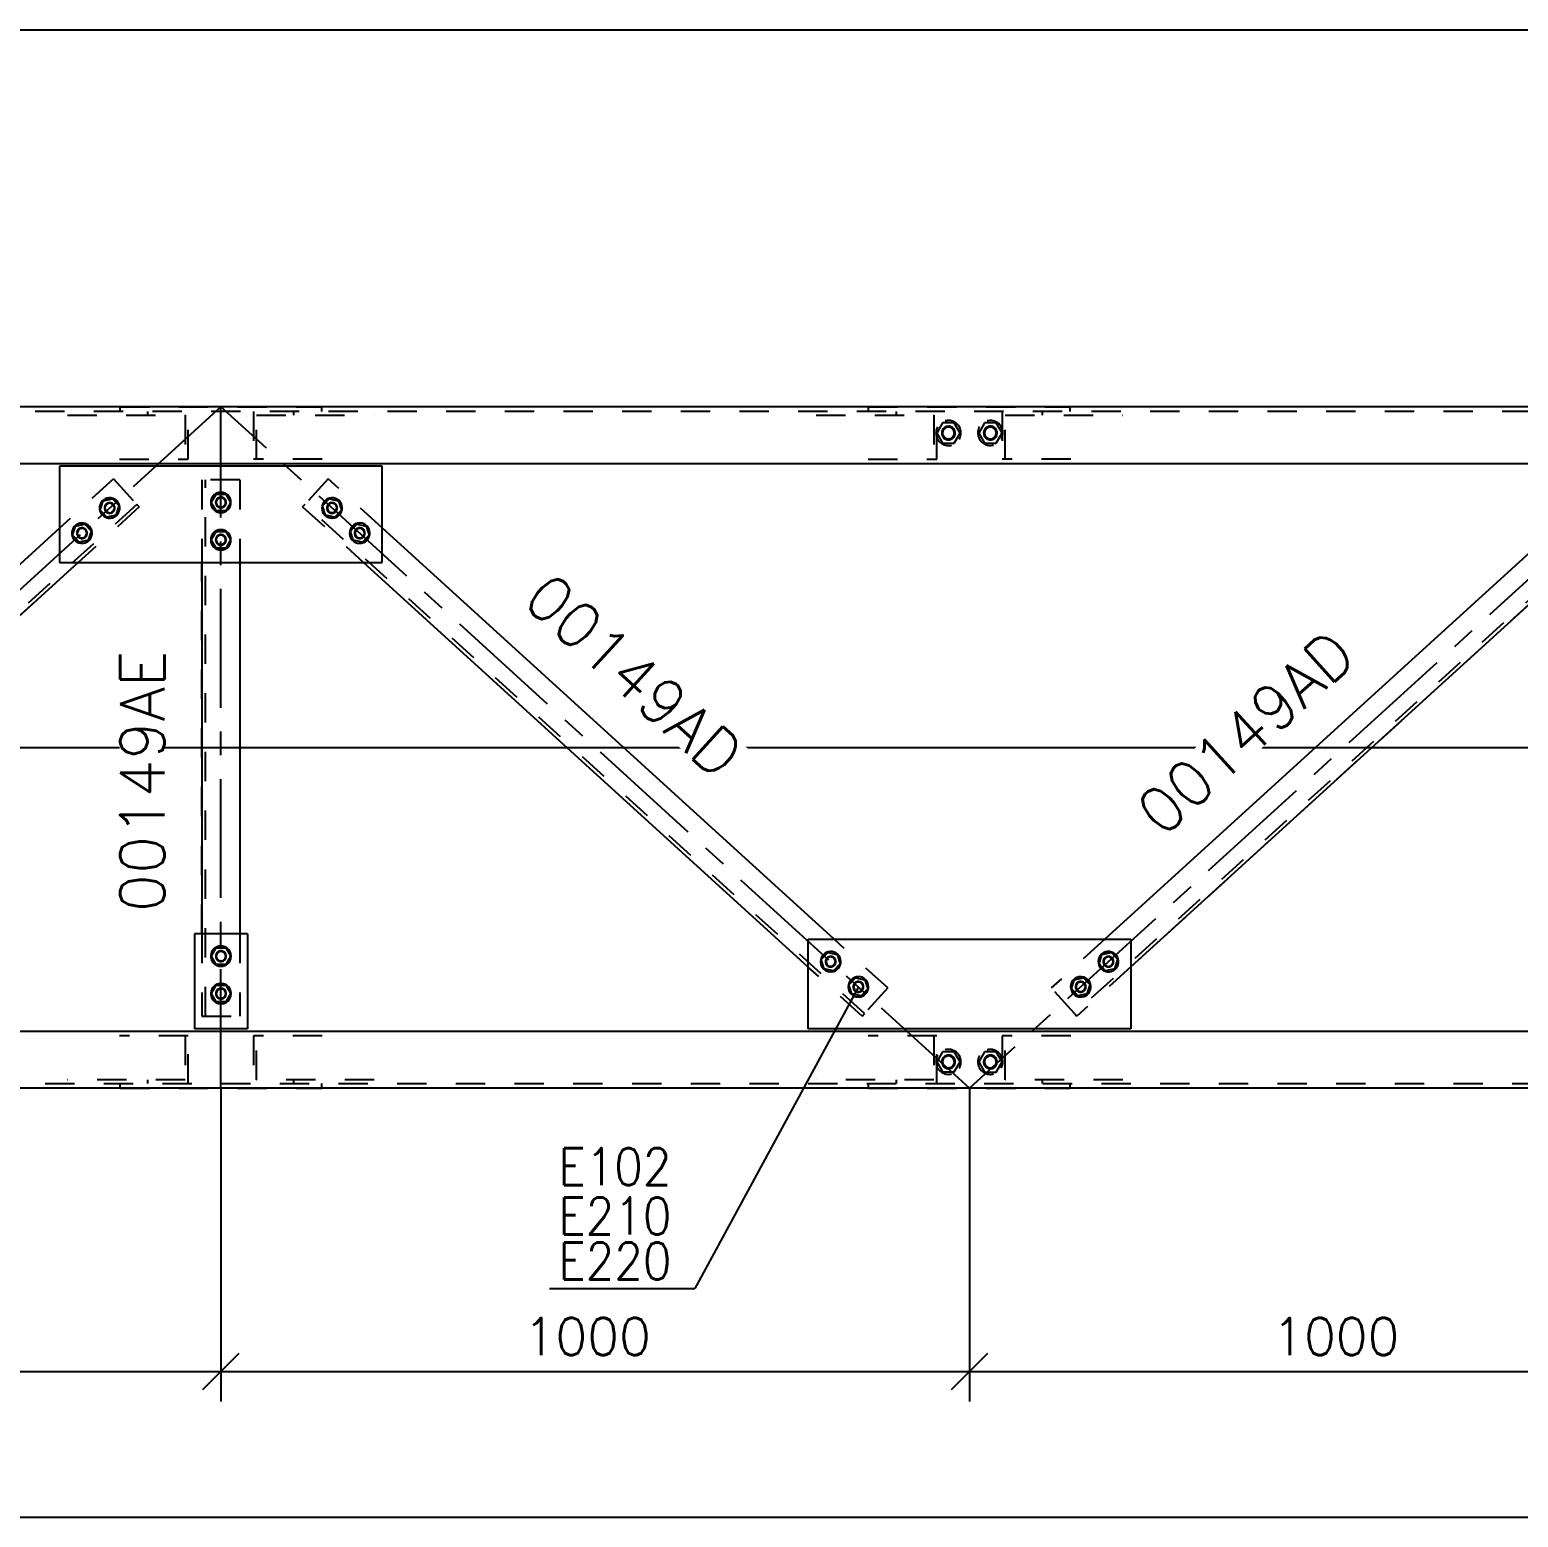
# Model space of a CAD drawing. Header units: millimetres. Extents: x 505 to 1346, y 20403 to 20997.
# Drawn here: x 728.6 to 828.1, y 20532.2 to 20631.6 of the extents above; entities that cross this region are included whole.
import ezdxf

# ---------------------------------------------------------------- set-up
doc = ezdxf.new("R2010")
doc.units = ezdxf.units.MM
doc.linetypes.add('CENTER', pattern=[12.7, 7.9375, -1.5875, 1.5875, -1.5875])
doc.linetypes.add('DXK_LINE_DOT2', pattern=[3.9198, 1.9599, -1.9599])
doc.styles.add('RomanS', font='ROMANS__.TTF', dxfattribs={"height": 0.2})

# ---------------------------------------------------------------- blocks, each defined once
blk = doc.blocks.new('Part-110200292-57752 - 57739')
at = {"color": 7, "linetype": 'DXK_LINE_DOT2'}
blk.add_line((1036.718, 20606.091), (549.367, 20606.091), dxfattribs=at)
at = {"color": 3, "linetype": 'Continuous'}
for p, q in [((1036.043, 20606.406), (550.048, 20606.406)), ((1035.618, 20602.596), (550.467, 20602.596))]:
    blk.add_line(p, q, dxfattribs=at)
blk = doc.blocks.new('Part-110200292-57760 - 57739')
at = {"color": 7, "linetype": 'DXK_LINE_DOT2'}
for p, q in [((736.534, 20605.856), (736.534, 20606.091)), ((739.227, 20602.916), (739.227, 20606.091)), ((731.177, 20605.856), (739.027, 20605.856)), ((739.027, 20605.856), (739.027, 20602.916)), ((734.644, 20602.916), (739.227, 20602.916))]:
    blk.add_line(p, q, dxfattribs=at)
blk = doc.blocks.new('Part-110200292-57761 - 57739')
at = {"color": 7, "linetype": 'DXK_LINE_DOT2'}
for p, q in [((743.603, 20606.091), (743.603, 20602.916)), ((746.296, 20605.856), (746.296, 20606.091)), ((743.802, 20602.916), (743.802, 20605.856)), ((743.802, 20605.856), (751.652, 20605.856)), ((748.185, 20602.916), (743.603, 20602.916))]:
    blk.add_line(p, q, dxfattribs=at)
blk = doc.blocks.new('Part-110200292-57762 - 57739')
at = {"color": 7, "linetype": 'DXK_LINE_DOT2'}
for p, q in [((786.535, 20605.856), (786.535, 20606.091)), ((789.228, 20602.916), (789.228, 20606.091)), ((781.178, 20605.856), (789.028, 20605.856)), ((789.028, 20605.856), (789.028, 20602.916)), ((784.645, 20602.916), (789.228, 20602.916))]:
    blk.add_line(p, q, dxfattribs=at)
blk = doc.blocks.new('Part-110200292-57763 - 57739')
at = {"color": 7, "linetype": 'DXK_LINE_DOT2'}
for p, q in [((793.604, 20606.091), (793.604, 20602.916)), ((796.296, 20605.856), (796.296, 20606.091)), ((793.803, 20602.916), (793.803, 20605.856)), ((793.803, 20605.856), (801.653, 20605.856)), ((798.186, 20602.916), (793.604, 20602.916))]:
    blk.add_line(p, q, dxfattribs=at)
blk = doc.blocks.new('Part-110200292-57973 - 57739')
at = {"color": 7, "linetype": 'DXK_LINE_DOT2'}
for p, q in [((784.683, 20560.906), (784.683, 20561.221)), ((784.683, 20560.906), (798.152, 20560.906)), ((798.152, 20560.906), (798.152, 20561.221))]:
    blk.add_line(p, q, dxfattribs=at)
blk = doc.blocks.new('Bolt-110200292-58068 - 57739')
at = {"color": 3, "linetype": 'Continuous'}
for p, q in [((740.772, 20600.018), (741.093, 20600.574)), ((741.093, 20600.574), (741.734, 20600.574)), ((741.734, 20600.574), (742.055, 20600.018)), ((741.093, 20599.463), (740.772, 20600.018)), ((741.734, 20599.463), (741.093, 20599.463)), ((742.055, 20600.018), (741.734, 20599.463)), ((740.772, 20597.518), (741.093, 20598.074)), ((741.093, 20598.074), (741.734, 20598.074)), ((741.734, 20598.074), (742.055, 20597.518)), ((741.093, 20596.963), (740.772, 20597.518)), ((742.055, 20597.518), (741.734, 20596.963)), ((741.734, 20596.963), (741.093, 20596.963))]:
    blk.add_line(p, q, dxfattribs=at)
at = {"color": 3, "linetype": 'DXK_LINE_DOT2'}
for p, q in [((740.773, 20600.018), (741.093, 20600.573)), ((741.093, 20600.573), (741.734, 20600.573)), ((741.734, 20600.573), (742.055, 20600.018)), ((741.093, 20599.463), (740.773, 20600.018)), ((741.734, 20599.463), (741.093, 20599.463)), ((742.055, 20600.018), (741.734, 20599.463)), ((740.773, 20597.518), (741.093, 20598.073)), ((741.093, 20598.073), (741.734, 20598.073)), ((741.734, 20598.073), (742.055, 20597.518)), ((741.093, 20596.963), (740.773, 20597.518)), ((742.055, 20597.518), (741.734, 20596.963)), ((741.734, 20596.963), (741.093, 20596.963))]:
    blk.add_line(p, q, dxfattribs=at)
at = {"color": 3, "linetype": 'Continuous'}
for centre, radius, start, end in [((741.414, 20600.018), 0.675, 30, 210), ((741.414, 20600.018), 0.675, 0, 180), ((741.414, 20600.018), 0.675, 210, 30), ((741.414, 20600.018), 0.35, 90, 270), ((741.414, 20600.018), 0.317, 30, 210), ((741.414, 20600.018), 0.317, 210, 30), ((741.414, 20600.018), 0.35, 270, 90), ((741.414, 20600.018), 0.675, 180, 0), ((741.414, 20597.518), 0.675, 30, 210), ((741.414, 20597.518), 0.675, 0, 180), ((741.414, 20597.518), 0.675, 180, 0), ((741.414, 20597.518), 0.675, 210, 30), ((741.414, 20597.518), 0.35, 90, 270), ((741.414, 20597.518), 0.317, 30, 210), ((741.414, 20597.518), 0.317, 210, 30), ((741.414, 20597.518), 0.35, 270, 90)]:
    blk.add_arc(centre, radius, start, end, dxfattribs=at)
at = {"color": 3, "linetype": 'DXK_LINE_DOT2'}
for centre, radius, start, end in [((741.414, 20600.018), 0.35, 72, 252), ((741.414, 20600.018), 0.317, 0, 180), ((741.414, 20600.018), 0.35, 252, 72), ((741.414, 20600.018), 0.317, 180, 0), ((741.414, 20597.518), 0.35, 72, 252), ((741.414, 20597.518), 0.317, 0, 180), ((741.414, 20597.518), 0.317, 180, 0), ((741.414, 20597.518), 0.35, 252, 72)]:
    blk.add_arc(centre, radius, start, end, dxfattribs=at)
blk = doc.blocks.new('Part-110200292-57857 - 57739')
at = {"color": 7, "linetype": 'DXK_LINE_DOT2'}
for p, q in [((784.683, 20606.091), (784.683, 20606.406)), ((784.683, 20606.406), (798.152, 20606.406)), ((798.152, 20606.091), (798.152, 20606.406))]:
    blk.add_line(p, q, dxfattribs=at)
blk = doc.blocks.new('Part-110200292-57778 - 57739')
at = {"color": 7, "linetype": 'CENTER'}
blk.add_line((741.419, 20560.906), (741.419, 20606.406), dxfattribs=at)
at = {"color": 7, "linetype": 'DXK_LINE_DOT2'}
for p, q in [((740.149, 20601.518), (740.149, 20596.018)), ((740.149, 20601.518), (740.149, 20601.518)), ((742.689, 20601.518), (740.149, 20601.518)), ((740.384, 20565.716), (740.384, 20601.518)), ((742.689, 20601.518), (742.689, 20596.018)), ((740.149, 20571.216), (740.149, 20596.018)), ((740.149, 20571.216), (740.149, 20565.716)), ((742.689, 20571.216), (742.689, 20565.716)), ((740.149, 20565.716), (740.149, 20565.716)), ((740.149, 20565.716), (742.689, 20565.716))]:
    blk.add_line(p, q, dxfattribs=at)
at = {"color": 3, "linetype": 'Continuous'}
for p, q in [((740.149, 20596.018), (740.149, 20571.216)), ((742.689, 20596.018), (742.689, 20571.216))]:
    blk.add_line(p, q, dxfattribs=at)
blk = doc.blocks.new('Part-110200292-57784 - 57739')
at = {"color": 7, "linetype": 'CENTER'}
blk.add_line((741.418, 20606.406), (691.417, 20560.906), dxfattribs=at)
at = {"color": 7, "linetype": 'DXK_LINE_DOT2'}
for p, q in [((734.243, 20601.594), (730.635, 20598.311)), ((734.243, 20601.594), (735.794, 20599.889)), ((735.794, 20599.889), (698.433, 20565.891)), ((735.953, 20599.715), (731.889, 20596.018)), ((735.953, 20599.715), (735.794, 20599.889)), ((735.794, 20599.889), (735.794, 20599.889)), ((735.953, 20599.715), (735.953, 20599.715)), ((731.889, 20596.018), (702.196, 20568.997)), ((700.455, 20570.847), (696.881, 20567.595)), ((702.196, 20568.997), (698.591, 20565.717)), ((698.433, 20565.891), (696.881, 20567.595)), ((698.433, 20565.891), (698.591, 20565.717)), ((698.433, 20565.891), (698.433, 20565.891)), ((698.591, 20565.717), (698.591, 20565.717))]:
    blk.add_line(p, q, dxfattribs=at)
at = {"color": 3, "linetype": 'Continuous'}
for p, q in [((730.635, 20598.311), (700.455, 20570.847)), ((731.889, 20596.018), (702.196, 20568.997))]:
    blk.add_line(p, q, dxfattribs=at)
blk = doc.blocks.new('Part-110200292-57785 - 57739')
at = {"color": 7, "linetype": 'CENTER'}
blk.add_line((791.417, 20560.906), (741.416, 20606.406), dxfattribs=at)
at = {"color": 7, "linetype": 'DXK_LINE_DOT2'}
for p, q in [((748.585, 20601.6), (746.875, 20599.721)), ((752.187, 20598.321), (748.585, 20601.6)), ((746.875, 20599.721), (747.033, 20599.895)), ((746.875, 20599.721), (750.944, 20596.018)), ((784.404, 20565.888), (747.033, 20599.895)), ((785.955, 20567.593), (782.376, 20570.85)), ((784.246, 20565.714), (780.646, 20568.989)), ((785.955, 20567.593), (784.246, 20565.714)), ((784.246, 20565.714), (784.404, 20565.888)), ((784.246, 20565.714), (784.246, 20565.714)), ((784.404, 20565.888), (784.404, 20565.888))]:
    blk.add_line(p, q, dxfattribs=at)
at = {"color": 3, "linetype": 'Continuous'}
for p, q in [((782.376, 20570.85), (752.187, 20598.321)), ((780.646, 20568.989), (750.944, 20596.018))]:
    blk.add_line(p, q, dxfattribs=at)
blk = doc.blocks.new('Part-110200292-57786 - 57739')
at = {"color": 7, "linetype": 'CENTER'}
blk.add_line((841.418, 20606.406), (791.417, 20560.906), dxfattribs=at)
at = {"color": 7, "linetype": 'DXK_LINE_DOT2'}
for p, q in [((834.245, 20601.596), (830.641, 20598.316)), ((834.245, 20601.596), (835.796, 20599.891)), ((835.796, 20599.891), (798.436, 20565.894)), ((835.954, 20599.717), (831.887, 20596.016)), ((835.954, 20599.717), (835.796, 20599.891)), ((835.796, 20599.891), (835.796, 20599.891)), ((835.954, 20599.717), (835.954, 20599.717)), ((831.887, 20596.016), (802.199, 20569)), ((800.458, 20570.85), (796.885, 20567.598)), ((802.199, 20569), (798.594, 20565.72)), ((798.436, 20565.894), (796.885, 20567.598)), ((798.436, 20565.894), (798.594, 20565.72)), ((798.436, 20565.894), (798.436, 20565.894)), ((798.594, 20565.72), (798.594, 20565.72))]:
    blk.add_line(p, q, dxfattribs=at)
at = {"color": 3, "linetype": 'Continuous'}
for p, q in [((830.641, 20598.316), (800.458, 20570.85)), ((831.887, 20596.016), (802.199, 20569))]:
    blk.add_line(p, q, dxfattribs=at)
blk = doc.blocks.new('Part-110200292-57856 - 57739')
at = {"color": 7, "linetype": 'DXK_LINE_DOT2'}
for p, q in [((734.682, 20606.091), (734.682, 20606.406)), ((734.682, 20606.406), (748.151, 20606.406)), ((748.151, 20606.091), (748.151, 20606.406))]:
    blk.add_line(p, q, dxfattribs=at)
blk = doc.blocks.new('Part-110200292-57921 - 57739')
at = {"color": 3, "linetype": 'Continuous'}
for p, q in [((550.467, 20564.716), (1035.618, 20564.716)), ((1036.043, 20560.906), (550.048, 20560.906))]:
    blk.add_line(p, q, dxfattribs=at)
at = {"color": 7, "linetype": 'DXK_LINE_DOT2'}
blk.add_line((549.367, 20561.221), (1036.718, 20561.221), dxfattribs=at)
blk = doc.blocks.new('Part-110200292-57929 - 57739')
at = {"color": 7, "linetype": 'DXK_LINE_DOT2'}
for p, q in [((739.227, 20564.396), (734.644, 20564.396)), ((739.027, 20564.396), (739.027, 20561.456)), ((739.227, 20561.221), (739.227, 20564.396)), ((739.027, 20561.456), (731.177, 20561.456)), ((736.534, 20561.221), (736.534, 20561.456))]:
    blk.add_line(p, q, dxfattribs=at)
blk = doc.blocks.new('Part-110200292-57930 - 57739')
at = {"color": 7, "linetype": 'DXK_LINE_DOT2'}
for p, q in [((748.185, 20564.396), (743.603, 20564.396)), ((743.603, 20564.396), (743.603, 20561.221)), ((743.802, 20561.456), (743.802, 20564.396)), ((751.652, 20561.456), (743.802, 20561.456)), ((746.296, 20561.221), (746.296, 20561.456))]:
    blk.add_line(p, q, dxfattribs=at)
blk = doc.blocks.new('Part-110200292-57931 - 57739')
at = {"color": 7, "linetype": 'DXK_LINE_DOT2'}
for p, q in [((789.228, 20564.396), (784.645, 20564.396)), ((789.028, 20564.396), (789.028, 20561.456)), ((789.228, 20561.221), (789.228, 20564.396)), ((789.028, 20561.456), (781.178, 20561.456)), ((786.535, 20561.221), (786.535, 20561.456))]:
    blk.add_line(p, q, dxfattribs=at)
blk = doc.blocks.new('Part-110200292-57932 - 57739')
at = {"color": 7, "linetype": 'DXK_LINE_DOT2'}
for p, q in [((798.186, 20564.396), (793.604, 20564.396)), ((793.604, 20564.396), (793.604, 20561.221)), ((793.803, 20561.456), (793.803, 20564.396)), ((801.653, 20561.456), (793.803, 20561.456)), ((796.296, 20561.221), (796.296, 20561.456))]:
    blk.add_line(p, q, dxfattribs=at)
blk = doc.blocks.new('Part-110200292-57972 - 57739')
at = {"color": 7, "linetype": 'DXK_LINE_DOT2'}
for p, q in [((734.682, 20560.906), (734.682, 20561.221)), ((734.682, 20560.906), (748.151, 20560.906)), ((748.151, 20560.906), (748.151, 20561.221))]:
    blk.add_line(p, q, dxfattribs=at)
blk = doc.blocks.new('Part-110200292-58046 - 57739')
at = {"color": 3, "linetype": 'Continuous'}
for p, q in [((743.189, 20571.216), (739.649, 20571.216)), ((739.649, 20571.216), (739.649, 20564.866)), ((743.189, 20571.216), (743.189, 20564.866)), ((743.189, 20564.866), (739.649, 20564.866))]:
    blk.add_line(p, q, dxfattribs=at)
blk = doc.blocks.new('Bolt-110200292-58047 - 57739')
at = {"color": 3, "linetype": 'Continuous'}
for p, q in [((740.777, 20569.716), (741.098, 20570.271)), ((741.098, 20570.271), (741.739, 20570.271)), ((741.739, 20570.271), (742.06, 20569.716)), ((741.098, 20569.16), (740.777, 20569.716)), ((742.06, 20569.716), (741.739, 20569.16)), ((741.739, 20569.16), (741.098, 20569.16)), ((740.777, 20567.216), (741.098, 20567.771)), ((741.098, 20567.771), (741.739, 20567.771)), ((741.739, 20567.771), (742.06, 20567.216)), ((741.098, 20566.66), (740.777, 20567.216)), ((741.739, 20566.66), (741.098, 20566.66)), ((742.06, 20567.216), (741.739, 20566.66))]:
    blk.add_line(p, q, dxfattribs=at)
at = {"color": 3, "linetype": 'DXK_LINE_DOT2'}
for p, q in [((740.778, 20569.716), (741.098, 20570.271)), ((741.098, 20570.271), (741.739, 20570.271)), ((741.739, 20570.271), (742.059, 20569.716)), ((741.098, 20569.161), (740.778, 20569.716)), ((742.059, 20569.716), (741.739, 20569.161)), ((741.739, 20569.161), (741.098, 20569.161)), ((740.778, 20567.216), (741.098, 20567.771)), ((741.098, 20567.771), (741.739, 20567.771)), ((741.739, 20567.771), (742.059, 20567.216)), ((741.098, 20566.661), (740.778, 20567.216)), ((741.739, 20566.661), (741.098, 20566.661)), ((742.059, 20567.216), (741.739, 20566.661))]:
    blk.add_line(p, q, dxfattribs=at)
at = {"color": 3, "linetype": 'Continuous'}
for centre, radius, start, end in [((741.419, 20569.716), 0.675, 30, 210), ((741.419, 20569.716), 0.675, 0, 180), ((741.419, 20569.716), 0.675, 180, 0), ((741.419, 20569.716), 0.675, 210, 30), ((741.419, 20569.716), 0.35, 90, 270), ((741.419, 20569.716), 0.317, 30, 210), ((741.419, 20569.716), 0.317, 210, 30), ((741.419, 20569.716), 0.35, 270, 90), ((741.419, 20567.216), 0.675, 30, 210), ((741.419, 20567.216), 0.675, 0, 180), ((741.419, 20567.216), 0.675, 210, 30), ((741.419, 20567.216), 0.35, 90, 270), ((741.419, 20567.216), 0.317, 30, 210), ((741.419, 20567.216), 0.317, 210, 30), ((741.419, 20567.216), 0.35, 270, 90), ((741.419, 20567.216), 0.675, 180, 0)]:
    blk.add_arc(centre, radius, start, end, dxfattribs=at)
at = {"color": 3, "linetype": 'DXK_LINE_DOT2'}
for centre, radius, start, end in [((741.419, 20569.716), 0.35, 72, 252), ((741.419, 20569.716), 0.317, 0, 180), ((741.419, 20569.716), 0.317, 180, 0), ((741.419, 20569.716), 0.35, 252, 72), ((741.419, 20567.216), 0.35, 72, 252), ((741.419, 20567.216), 0.317, 0, 180), ((741.419, 20567.216), 0.35, 252, 72), ((741.419, 20567.216), 0.317, 180, 0)]:
    blk.add_arc(centre, radius, start, end, dxfattribs=at)
blk = doc.blocks.new('Part-110200292-58053 - 57739')
at = {"color": 3, "linetype": 'Continuous'}
for p, q in [((780.646, 20564.869), (780.646, 20570.85)), ((780.646, 20570.85), (802.199, 20570.85)), ((802.199, 20570.85), (802.199, 20564.869)), ((802.199, 20564.869), (780.646, 20564.869))]:
    blk.add_line(p, q, dxfattribs=at)
blk = doc.blocks.new('Bolt-110200292-58054 - 57739')
at = {"color": 3, "linetype": 'Continuous'}
for p, q in [((800.072, 20569.213), (800.267, 20569.824)), ((800.072, 20569.213), (800.267, 20569.824)), ((800.894, 20569.961), (800.267, 20569.824)), ((800.894, 20569.961), (801.326, 20569.487)), ((801.326, 20569.487), (801.131, 20568.876)), ((801.131, 20568.876), (801.326, 20569.487)), ((799.045, 20568.278), (798.418, 20568.142)), ((799.045, 20568.278), (799.477, 20567.804)), ((800.504, 20568.739), (800.072, 20569.213)), ((801.131, 20568.876), (800.504, 20568.739)), ((798.223, 20567.531), (798.418, 20568.142)), ((798.223, 20567.531), (798.418, 20568.142)), ((798.655, 20567.056), (798.223, 20567.531)), ((799.477, 20567.804), (799.282, 20567.193)), ((799.282, 20567.193), (799.477, 20567.804)), ((799.282, 20567.193), (798.655, 20567.056))]:
    blk.add_line(p, q, dxfattribs=at)
at = {"color": 3, "linetype": 'DXK_LINE_DOT2'}
for p, q in [((800.073, 20569.213), (800.268, 20569.824)), ((800.504, 20568.739), (800.073, 20569.213)), ((800.268, 20569.824), (800.894, 20569.961)), ((800.894, 20569.961), (801.325, 20569.487)), ((801.325, 20569.487), (801.13, 20568.876)), ((798.419, 20568.141), (799.045, 20568.278)), ((799.045, 20568.278), (799.476, 20567.804)), ((801.13, 20568.876), (800.504, 20568.739)), ((798.224, 20567.531), (798.419, 20568.141)), ((798.655, 20567.057), (798.224, 20567.531)), ((799.476, 20567.804), (799.281, 20567.193)), ((799.281, 20567.193), (798.655, 20567.057))]:
    blk.add_line(p, q, dxfattribs=at)
at = {"color": 3, "linetype": 'Continuous'}
for centre, radius, start, end in [((800.699, 20569.35), 0.675, 132.3017, 312.3017), ((800.699, 20569.35), 0.675, 162.3017, 342.3017), ((800.699, 20569.35), 0.675, 342.3017, 162.3017), ((800.699, 20569.35), 0.675, 312.3017, 132.3017), ((800.699, 20569.35), 0.35, 42.3017, 222.3017), ((800.699, 20569.35), 0.317, 162.3017, 342.3017), ((800.699, 20569.35), 0.317, 342.3017, 162.3017), ((800.699, 20569.35), 0.35, 222.3017, 42.3017), ((798.85, 20567.667), 0.675, 342.3017, 162.3017), ((798.85, 20567.667), 0.675, 312.3017, 132.3017), ((798.85, 20567.667), 0.675, 132.3017, 312.3017), ((798.85, 20567.667), 0.675, 162.3017, 342.3017), ((798.85, 20567.667), 0.35, 42.3017, 222.3017), ((798.85, 20567.667), 0.317, 162.3017, 342.3017), ((798.85, 20567.667), 0.317, 342.3017, 162.3017), ((798.85, 20567.667), 0.35, 222.3017, 42.3017)]:
    blk.add_arc(centre, radius, start, end, dxfattribs=at)
at = {"color": 3, "linetype": 'DXK_LINE_DOT2'}
for centre, radius, start, end in [((800.699, 20569.35), 0.35, 24.3017, 204.3017), ((800.699, 20569.35), 0.35, 204.3017, 24.3017), ((800.699, 20569.35), 0.317, 132.3017, 312.3017), ((800.699, 20569.35), 0.317, 312.3017, 132.3017), ((798.85, 20567.667), 0.35, 24.3017, 204.3017), ((798.85, 20567.667), 0.35, 204.3017, 24.3017), ((798.85, 20567.667), 0.317, 132.3017, 312.3017), ((798.85, 20567.667), 0.317, 312.3017, 132.3017)]:
    blk.add_arc(centre, radius, start, end, dxfattribs=at)
blk = doc.blocks.new('Bolt-110200292-58055 - 57739')
at = {"color": 3, "linetype": 'Continuous'}
for p, q in [((781.519, 20569.487), (781.951, 20569.961)), ((781.714, 20568.876), (781.519, 20569.487)), ((781.951, 20569.961), (782.578, 20569.824)), ((782.578, 20569.824), (782.773, 20569.213)), ((782.341, 20568.739), (781.714, 20568.876)), ((782.773, 20569.213), (782.341, 20568.739)), ((783.368, 20567.804), (783.8, 20568.278)), ((783.8, 20568.278), (784.427, 20568.142)), ((783.563, 20567.193), (783.368, 20567.804)), ((784.622, 20567.531), (784.19, 20567.056)), ((784.427, 20568.142), (784.622, 20567.531)), ((784.19, 20567.056), (783.563, 20567.193))]:
    blk.add_line(p, q, dxfattribs=at)
at = {"color": 3, "linetype": 'DXK_LINE_DOT2'}
for p, q in [((781.52, 20569.487), (781.951, 20569.961)), ((781.715, 20568.876), (781.52, 20569.487)), ((781.951, 20569.961), (782.577, 20569.824)), ((782.772, 20569.213), (782.341, 20568.739)), ((782.577, 20569.824), (782.772, 20569.213)), ((782.341, 20568.739), (781.715, 20568.876)), ((783.369, 20567.804), (783.8, 20568.278)), ((783.8, 20568.278), (784.426, 20568.141)), ((783.564, 20567.193), (783.369, 20567.804)), ((784.621, 20567.531), (784.19, 20567.057)), ((784.426, 20568.141), (784.621, 20567.531)), ((784.19, 20567.057), (783.564, 20567.193))]:
    blk.add_line(p, q, dxfattribs=at)
at = {"color": 3, "linetype": 'Continuous'}
for centre, radius, start, end in [((782.146, 20569.35), 0.675, 77.69802, 257.69802), ((782.146, 20569.35), 0.675, 47.69802, 227.69802), ((782.146, 20569.35), 0.675, 227.69802, 47.69802), ((782.146, 20569.35), 0.35, 137.69802, 317.69802), ((782.146, 20569.35), 0.317, 77.69802, 257.69802), ((782.146, 20569.35), 0.35, 317.69802, 137.69802), ((782.146, 20569.35), 0.675, 257.69802, 77.69802), ((782.146, 20569.35), 0.317, 257.69802, 77.69802), ((783.995, 20567.667), 0.675, 77.69802, 257.69802), ((783.995, 20567.667), 0.675, 47.69802, 227.69802), ((783.995, 20567.667), 0.675, 257.69802, 77.69802), ((783.995, 20567.667), 0.675, 227.69802, 47.69802), ((783.995, 20567.667), 0.35, 137.69802, 317.69802), ((783.995, 20567.667), 0.317, 77.69802, 257.69802), ((783.995, 20567.667), 0.35, 317.69802, 137.69802), ((783.995, 20567.667), 0.317, 257.69802, 77.69802)]:
    blk.add_arc(centre, radius, start, end, dxfattribs=at)
at = {"color": 3, "linetype": 'DXK_LINE_DOT2'}
for centre, radius, start, end in [((782.146, 20569.35), 0.35, 119.69802, 299.69802), ((782.146, 20569.35), 0.317, 47.69802, 227.69802), ((782.146, 20569.35), 0.317, 227.69802, 47.69802), ((782.146, 20569.35), 0.35, 299.69802, 119.69802), ((783.995, 20567.667), 0.35, 119.69802, 299.69802), ((783.995, 20567.667), 0.317, 47.69802, 227.69802), ((783.995, 20567.667), 0.317, 227.69802, 47.69802), ((783.995, 20567.667), 0.35, 299.69802, 119.69802)]:
    blk.add_arc(centre, radius, start, end, dxfattribs=at)
blk = doc.blocks.new('Part-110200292-58066 - 57739')
at = {"color": 3, "linetype": 'Continuous'}
for p, q in [((752.187, 20602.448), (730.635, 20602.448)), ((730.635, 20602.448), (730.635, 20596.018)), ((752.187, 20596.018), (752.187, 20602.448)), ((730.635, 20596.018), (752.187, 20596.018))]:
    blk.add_line(p, q, dxfattribs=at)
blk = doc.blocks.new('Bolt-110200292-58067 - 57739')
at = {"color": 3, "linetype": 'Continuous'}
for p, q in [((748.211, 20599.786), (748.643, 20600.261)), ((748.643, 20600.261), (749.27, 20600.124)), ((749.27, 20600.124), (749.465, 20599.513)), ((748.406, 20599.175), (748.211, 20599.786)), ((749.033, 20599.038), (748.406, 20599.175)), ((749.465, 20599.513), (749.033, 20599.038)), ((750.06, 20598.104), (750.492, 20598.578)), ((750.255, 20597.492), (750.06, 20598.104)), ((750.492, 20598.578), (751.119, 20598.441)), ((751.119, 20598.441), (751.314, 20597.83)), ((750.882, 20597.356), (750.255, 20597.492)), ((751.314, 20597.83), (750.882, 20597.356))]:
    blk.add_line(p, q, dxfattribs=at)
at = {"color": 3, "linetype": 'DXK_LINE_DOT2'}
for p, q in [((748.212, 20599.786), (748.643, 20600.26)), ((748.643, 20600.26), (749.269, 20600.123)), ((749.269, 20600.123), (749.464, 20599.513)), ((748.407, 20599.175), (748.212, 20599.786)), ((749.033, 20599.039), (748.407, 20599.175)), ((749.464, 20599.513), (749.033, 20599.039)), ((750.061, 20598.103), (750.492, 20598.577)), ((750.256, 20597.493), (750.061, 20598.103)), ((750.492, 20598.577), (751.118, 20598.441)), ((751.118, 20598.441), (751.313, 20597.83)), ((750.882, 20597.356), (750.256, 20597.493)), ((751.313, 20597.83), (750.882, 20597.356))]:
    blk.add_line(p, q, dxfattribs=at)
at = {"color": 3, "linetype": 'Continuous'}
for centre, radius, start, end in [((748.838, 20599.649), 0.675, 77.69802, 257.69802), ((748.838, 20599.649), 0.675, 47.69802, 227.69802), ((748.838, 20599.649), 0.675, 227.69802, 47.69802), ((748.838, 20599.649), 0.675, 257.69802, 77.69802), ((748.838, 20599.649), 0.35, 137.69802, 317.69802), ((748.838, 20599.649), 0.317, 77.69802, 257.69802), ((748.838, 20599.649), 0.35, 317.69802, 137.69802), ((748.838, 20599.649), 0.317, 257.69802, 77.69802), ((750.687, 20597.967), 0.675, 77.69802, 257.69802), ((750.687, 20597.967), 0.675, 47.69802, 227.69802), ((750.687, 20597.967), 0.675, 227.69802, 47.69802), ((750.687, 20597.967), 0.35, 137.69802, 317.69802), ((750.687, 20597.967), 0.317, 77.69802, 257.69802), ((750.687, 20597.967), 0.35, 317.69802, 137.69802), ((750.687, 20597.967), 0.675, 257.69802, 77.69802), ((750.687, 20597.967), 0.317, 257.69802, 77.69802)]:
    blk.add_arc(centre, radius, start, end, dxfattribs=at)
at = {"color": 3, "linetype": 'DXK_LINE_DOT2'}
for centre, radius, start, end in [((748.838, 20599.649), 0.35, 119.69802, 299.69802), ((748.838, 20599.649), 0.317, 47.69802, 227.69802), ((748.838, 20599.649), 0.317, 227.69802, 47.69802), ((748.838, 20599.649), 0.35, 299.69802, 119.69802), ((750.687, 20597.967), 0.35, 119.69802, 299.69802), ((750.687, 20597.967), 0.317, 47.69802, 227.69802), ((750.687, 20597.967), 0.317, 227.69802, 47.69802), ((750.687, 20597.967), 0.35, 299.69802, 119.69802)]:
    blk.add_arc(centre, radius, start, end, dxfattribs=at)
blk = doc.blocks.new('Bolt-110200292-58069 - 57739')
at = {"color": 3, "linetype": 'Continuous'}
for p, q in [((733.358, 20599.513), (733.553, 20600.124)), ((733.358, 20599.513), (733.553, 20600.124)), ((734.179, 20600.261), (733.553, 20600.124)), ((734.179, 20600.261), (734.611, 20599.786)), ((733.789, 20599.038), (733.358, 20599.513)), ((734.416, 20599.175), (733.789, 20599.038)), ((734.611, 20599.786), (734.416, 20599.175)), ((734.416, 20599.175), (734.611, 20599.786)), ((731.509, 20597.83), (731.704, 20598.441)), ((731.509, 20597.83), (731.704, 20598.441)), ((732.33, 20598.578), (731.704, 20598.441)), ((732.33, 20598.578), (732.762, 20598.104)), ((732.762, 20598.104), (732.567, 20597.492)), ((732.567, 20597.492), (732.762, 20598.104)), ((731.94, 20597.356), (731.509, 20597.83)), ((732.567, 20597.492), (731.94, 20597.356))]:
    blk.add_line(p, q, dxfattribs=at)
at = {"color": 3, "linetype": 'DXK_LINE_DOT2'}
for p, q in [((733.358, 20599.513), (733.553, 20600.123)), ((733.553, 20600.123), (734.179, 20600.26)), ((734.179, 20600.26), (734.611, 20599.786)), ((733.79, 20599.039), (733.358, 20599.513)), ((734.416, 20599.175), (733.79, 20599.039)), ((734.611, 20599.786), (734.416, 20599.175)), ((731.509, 20597.83), (731.704, 20598.441)), ((731.704, 20598.441), (732.33, 20598.577)), ((732.33, 20598.577), (732.762, 20598.103)), ((732.762, 20598.103), (732.567, 20597.493)), ((731.941, 20597.356), (731.509, 20597.83)), ((732.567, 20597.493), (731.941, 20597.356))]:
    blk.add_line(p, q, dxfattribs=at)
at = {"color": 3, "linetype": 'Continuous'}
for centre, radius, start, end in [((733.984, 20599.649), 0.675, 132.3017, 312.3017), ((733.984, 20599.649), 0.675, 342.3017, 162.3017), ((733.984, 20599.649), 0.675, 312.3017, 132.3017), ((733.984, 20599.649), 0.675, 162.3017, 342.3017), ((733.984, 20599.649), 0.35, 42.3017, 222.3017), ((733.984, 20599.649), 0.317, 162.3017, 342.3017), ((733.984, 20599.649), 0.317, 342.3017, 162.3017), ((733.984, 20599.649), 0.35, 222.3017, 42.3017), ((732.135, 20597.967), 0.675, 132.3017, 312.3017), ((732.135, 20597.967), 0.675, 162.3017, 342.3017), ((732.135, 20597.967), 0.675, 342.3017, 162.3017), ((732.135, 20597.967), 0.675, 312.3017, 132.3017), ((732.135, 20597.967), 0.35, 42.3017, 222.3017), ((732.135, 20597.967), 0.317, 162.3017, 342.3017), ((732.135, 20597.967), 0.317, 342.3017, 162.3017), ((732.135, 20597.967), 0.35, 222.3017, 42.3017)]:
    blk.add_arc(centre, radius, start, end, dxfattribs=at)
at = {"color": 3, "linetype": 'DXK_LINE_DOT2'}
for centre, radius, start, end in [((733.984, 20599.649), 0.35, 24.3017, 204.3017), ((733.984, 20599.649), 0.35, 204.3017, 24.3017), ((733.984, 20599.649), 0.317, 132.3017, 312.3017), ((733.984, 20599.649), 0.317, 312.3017, 132.3017), ((732.135, 20597.967), 0.35, 24.3017, 204.3017), ((732.135, 20597.967), 0.35, 204.3017, 24.3017), ((732.135, 20597.967), 0.317, 132.3017, 312.3017), ((732.135, 20597.967), 0.317, 312.3017, 132.3017)]:
    blk.add_arc(centre, radius, start, end, dxfattribs=at)
blk = doc.blocks.new('Bolt-110200292-76311 - 57739')
at = {"color": 3, "linetype": 'Continuous'}
for p, q in [((789.625, 20605.329), (789.236, 20604.653)), ((790.404, 20605.329), (789.625, 20605.329)), ((790.794, 20604.655), (790.404, 20605.329)), ((792.425, 20605.331), (792.036, 20604.656)), ((793.204, 20605.332), (792.425, 20605.331)), ((793.594, 20604.658), (793.204, 20605.332)), ((789.236, 20604.653), (789.626, 20603.979)), ((790.405, 20603.98), (790.794, 20604.655)), ((792.036, 20604.656), (792.426, 20603.982)), ((793.205, 20603.983), (793.594, 20604.658)), ((789.626, 20603.979), (790.405, 20603.98)), ((792.426, 20603.982), (793.205, 20603.983))]:
    blk.add_line(p, q, dxfattribs=at)
at = {"color": 3, "linetype": 'DXK_LINE_DOT2'}
for p, q in [((789.625, 20605.328), (789.237, 20604.653)), ((790.404, 20605.329), (789.625, 20605.328)), ((790.794, 20604.655), (790.404, 20605.329)), ((792.425, 20605.331), (792.037, 20604.656)), ((793.204, 20605.332), (792.425, 20605.331)), ((793.594, 20604.658), (793.204, 20605.332)), ((789.237, 20604.653), (789.626, 20603.98)), ((790.405, 20603.98), (790.794, 20604.655)), ((792.037, 20604.656), (792.426, 20603.982)), ((793.205, 20603.983), (793.594, 20604.658)), ((789.626, 20603.98), (790.405, 20603.98)), ((792.426, 20603.982), (793.205, 20603.983))]:
    blk.add_line(p, q, dxfattribs=at)
for centre, radius, start, end in [((790.015, 20604.654), 0.834, 150.05652, 330.05652), ((790.015, 20604.654), 0.834, 330.05652, 150.05652), ((790.015, 20604.654), 0.45, 90.05652, 270.05652), ((790.015, 20604.654), 0.397, 330.05652, 150.05652), ((790.015, 20604.654), 0.45, 270.05652, 90.05652), ((792.815, 20604.657), 0.834, 150.05652, 330.05652), ((792.815, 20604.657), 0.834, 330.05652, 150.05652), ((792.815, 20604.657), 0.45, 90.05652, 270.05652), ((792.815, 20604.657), 0.397, 330.05652, 150.05652), ((792.815, 20604.657), 0.45, 270.05652, 90.05652), ((790.015, 20604.654), 0.397, 150.05652, 330.05652), ((792.815, 20604.657), 0.397, 150.05652, 330.05652)]:
    blk.add_arc(centre, radius, start, end, dxfattribs=at)
at = {"color": 3, "linetype": 'Continuous'}
for centre, radius, start, end in [((790.015, 20604.654), 0.45, 108.05652, 288.05652), ((790.015, 20604.654), 0.45, 108.05652, 288.05652), ((790.015, 20604.654), 0.397, 0.05652, 180.05652), ((790.015, 20604.654), 0.45, 288.05652, 108.05652), ((790.015, 20604.654), 0.45, 288.05652, 108.05652), ((792.815, 20604.657), 0.45, 108.05652, 288.05652), ((792.815, 20604.657), 0.45, 108.05652, 288.05652), ((792.815, 20604.657), 0.397, 0.05652, 180.05652), ((792.815, 20604.657), 0.45, 288.05652, 108.05652), ((792.815, 20604.657), 0.45, 288.05652, 108.05652), ((790.015, 20604.654), 0.397, 180.05652, 0.05652), ((792.815, 20604.657), 0.397, 180.05652, 0.05652)]:
    blk.add_arc(centre, radius, start, end, dxfattribs=at)
blk = doc.blocks.new('Bolt-110200292-76317 - 57739')
at = {"color": 3, "linetype": 'Continuous'}
for p, q in [((789.626, 20563.332), (789.236, 20562.658)), ((790.405, 20563.331), (789.626, 20563.332)), ((790.794, 20562.656), (790.405, 20563.331)), ((792.426, 20563.329), (792.036, 20562.655)), ((793.205, 20563.329), (792.426, 20563.329)), ((793.594, 20562.653), (793.205, 20563.329)), ((789.236, 20562.658), (789.625, 20561.983)), ((790.404, 20561.982), (790.794, 20562.656)), ((792.036, 20562.655), (792.425, 20561.98)), ((793.204, 20561.979), (793.594, 20562.653)), ((789.625, 20561.983), (790.404, 20561.982)), ((792.425, 20561.98), (793.204, 20561.979))]:
    blk.add_line(p, q, dxfattribs=at)
at = {"color": 3, "linetype": 'DXK_LINE_DOT2'}
for p, q in [((789.626, 20563.332), (789.237, 20562.658)), ((790.405, 20563.331), (789.626, 20563.332)), ((790.794, 20562.656), (790.405, 20563.331)), ((792.426, 20563.329), (792.037, 20562.655)), ((793.205, 20563.328), (792.426, 20563.329)), ((793.594, 20562.653), (793.205, 20563.328)), ((789.237, 20562.658), (789.625, 20561.983)), ((790.404, 20561.982), (790.794, 20562.656)), ((792.037, 20562.655), (792.425, 20561.98)), ((793.204, 20561.98), (793.594, 20562.653)), ((789.625, 20561.983), (790.404, 20561.982)), ((792.425, 20561.98), (793.204, 20561.98))]:
    blk.add_line(p, q, dxfattribs=at)
for centre, radius, start, end in [((790.015, 20562.657), 0.834, 329.94348, 149.94348), ((792.815, 20562.654), 0.834, 329.94348, 149.94348), ((790.015, 20562.657), 0.834, 149.94348, 329.94348), ((790.015, 20562.657), 0.45, 89.94348, 269.94348), ((790.015, 20562.657), 0.397, 149.94348, 329.94348), ((790.015, 20562.657), 0.397, 329.94348, 149.94348), ((790.015, 20562.657), 0.45, 269.94348, 89.94348), ((792.815, 20562.654), 0.834, 149.94348, 329.94348), ((792.815, 20562.654), 0.45, 89.94348, 269.94348), ((792.815, 20562.654), 0.397, 149.94348, 329.94348), ((792.815, 20562.654), 0.397, 329.94348, 149.94348), ((792.815, 20562.654), 0.45, 269.94348, 89.94348)]:
    blk.add_arc(centre, radius, start, end, dxfattribs=at)
at = {"color": 3, "linetype": 'Continuous'}
for centre, radius, start, end in [((790.015, 20562.657), 0.45, 107.94348, 287.94348), ((790.015, 20562.657), 0.45, 107.94348, 287.94348), ((790.015, 20562.657), 0.397, 359.94348, 179.94348), ((790.015, 20562.657), 0.397, 179.94348, 359.94348), ((790.015, 20562.657), 0.45, 287.94348, 107.94348), ((790.015, 20562.657), 0.45, 287.94348, 107.94348), ((792.815, 20562.654), 0.45, 107.94348, 287.94348), ((792.815, 20562.654), 0.45, 107.94348, 287.94348), ((792.815, 20562.654), 0.397, 359.94348, 179.94348), ((792.815, 20562.654), 0.397, 179.94348, 359.94348), ((792.815, 20562.654), 0.45, 287.94348, 107.94348), ((792.815, 20562.654), 0.45, 287.94348, 107.94348)]:
    blk.add_arc(centre, radius, start, end, dxfattribs=at)
blk = doc.blocks.new('StraightDimension-110200292-63843 - 57739')
at = {"color": 7, "linetype": 'Continuous'}
blk.add_line((548.09, 20583.656), (1159.796, 20583.656), dxfattribs=at)
blk = doc.blocks.new('StraightDimension-110200292-70075 - 57739')
at = {"color": 7, "linetype": 'Continuous'}
blk.add_line((545.548, 20631.586), (1148.584, 20631.586), dxfattribs=at)
blk = doc.blocks.new('StraightDimension-110200292-63842 - 57739')
at = {"color": 7, "linetype": 'Continuous'}
blk.add_line((548.09, 20583.656), (1159.796, 20583.656), dxfattribs=at)
blk = doc.blocks.new('StraightDimension-110200292-64390 - 57739')
at = {"color": 7, "linetype": 'Continuous'}
for p, q in [((791.417, 20560.906), (791.417, 20539.976)), ((841.419, 20560.906), (841.419, 20539.976)), ((792.617, 20543.176), (790.217, 20540.776)), ((840.219, 20540.776), (842.619, 20543.176)), ((791.417, 20541.976), (841.419, 20541.976))]:
    blk.add_line(p, q, dxfattribs=at)
at = {"color": 0}
blk.add_wipeout([(821.693, 20542.576), (821.693, 20546.076), (811.142, 20546.076), (811.142, 20542.576)], dxfattribs=at)
at = {"color": 3, "style": 'RomanS'}
blk.add_text('1000', height=2.4772, dxfattribs=at).set_placement((811.642, 20543.076))
blk = doc.blocks.new('StraightDimension-110200292-64391 - 57739')
at = {"color": 7, "linetype": 'Continuous'}
for p, q in [((741.419, 20560.906), (741.419, 20539.976)), ((791.417, 20560.906), (791.417, 20539.976)), ((742.619, 20543.176), (740.219, 20540.776)), ((790.217, 20540.776), (792.617, 20543.176)), ((741.419, 20541.976), (791.417, 20541.976))]:
    blk.add_line(p, q, dxfattribs=at)
at = {"color": 0}
blk.add_wipeout([(771.693, 20542.576), (771.693, 20546.076), (761.142, 20546.076), (761.142, 20542.576)], dxfattribs=at)
at = {"color": 3, "style": 'RomanS'}
blk.add_text('1000', height=2.4772, dxfattribs=at).set_placement((761.642, 20543.076))
blk = doc.blocks.new('StraightDimension-110200292-64392 - 57739')
at = {"color": 7, "linetype": 'Continuous'}
for p, q in [((691.417, 20560.906), (691.417, 20539.976)), ((741.419, 20560.906), (741.419, 20539.976)), ((692.617, 20543.176), (690.217, 20540.776)), ((740.219, 20540.776), (742.619, 20543.176)), ((691.417, 20541.976), (741.419, 20541.976))]:
    blk.add_line(p, q, dxfattribs=at)
at = {"color": 0}
blk.add_wipeout([(721.693, 20542.576), (721.693, 20546.076), (711.142, 20546.076), (711.142, 20542.576)], dxfattribs=at)
at = {"color": 3, "style": 'RomanS'}
blk.add_text('1000', height=2.4772, dxfattribs=at).set_placement((711.642, 20543.076))
blk = doc.blocks.new('StraightDimension-110200292-64489 - 57739')
at = {"color": 7, "linetype": 'Continuous'}
blk.add_line((545.548, 20532.246), (1152.111, 20532.246), dxfattribs=at)
blk = doc.blocks.new('Mark-110200292-69382 - 57739')
at = {"color": 0}
blk.add_wipeout([(737.652, 20592.289), (734.652, 20592.289), (734.652, 20572.654), (737.652, 20572.654)], dxfattribs=at)
blk.add_wipeout([(737.652, 20592.289), (734.652, 20592.289), (734.652, 20572.654), (737.652, 20572.654)], dxfattribs=at)
at = {"color": 6, "style": 'RomanS'}
blk.add_text('00149AE', height=2.9727, rotation=90.00021, dxfattribs=at).set_placement((737.652, 20572.654))
blk = doc.blocks.new('Mark-110200292-64369 - 57739')
at = {"color": 7, "linetype": 'Continuous'}
for p in [(783.995, 20567.667), (763.364, 20547.525)]:
    blk.add_line(p, (773.063, 20547.525), dxfattribs=at)
at = {"color": 0}
blk.add_wipeout([(772.463, 20548.125), (772.463, 20556.925), (763.964, 20556.925), (763.964, 20548.125)], dxfattribs=at)
at = {"color": 3, "style": 'RomanS', "width": 0.9}
for s, p in [('E102', (763.964, 20554.425)), ('E210', (763.964, 20551.125)), ('E220', (763.964, 20548.125))]:
    blk.add_text(s, height=2.4772, dxfattribs=at).set_placement(p)
blk = doc.blocks.new('Mark-110200292-69388 - 57739')
at = {"color": 0}
blk.add_wipeout([(776.178, 20579.91), (778.197, 20582.129), (763.466, 20595.533), (761.447, 20593.314)], dxfattribs=at)
blk.add_wipeout([(776.178, 20579.91), (778.197, 20582.129), (763.466, 20595.533), (761.447, 20593.314)], dxfattribs=at)
at = {"color": 6, "style": 'RomanS'}
blk.add_text('00149AD', height=2.9727, rotation=-42.30147, dxfattribs=at).set_placement((761.447, 20593.314))
blk = doc.blocks.new('Mark-110200292-69389 - 57739')
at = {"color": 0}
blk.add_wipeout([(819.044, 20590.987), (817.025, 20593.206), (802.295, 20579.801), (804.314, 20577.583)], dxfattribs=at)
blk.add_wipeout([(819.044, 20590.987), (817.025, 20593.206), (802.295, 20579.801), (804.314, 20577.583)], dxfattribs=at)
at = {"color": 6, "style": 'RomanS'}
blk.add_text('00149AD', height=2.9727, rotation=42.30147, dxfattribs=at).set_placement((804.314, 20577.583))

msp = doc.modelspace()

# ---------------------------------------------------------------- block references
for name in ['Part-110200292-57752 - 57739', 'Part-110200292-57784 - 57739', 'Part-110200292-57760 - 57739', 'Part-110200292-57856 - 57739', 'Part-110200292-57778 - 57739', 'Part-110200292-57785 - 57739', 'Part-110200292-57761 - 57739', 'Part-110200292-57762 - 57739', 'Part-110200292-57857 - 57739', 'Part-110200292-57786 - 57739', 'Part-110200292-57763 - 57739', 'Bolt-110200292-76311 - 57739', 'Part-110200292-58066 - 57739', 'Bolt-110200292-58069 - 57739', 'Bolt-110200292-58068 - 57739', 'Bolt-110200292-58067 - 57739', 'Part-110200292-58046 - 57739', 'Bolt-110200292-58047 - 57739', 'Part-110200292-58053 - 57739', 'Bolt-110200292-58055 - 57739', 'Bolt-110200292-58054 - 57739', 'Part-110200292-57921 - 57739', 'Part-110200292-57929 - 57739', 'Part-110200292-57930 - 57739', 'Part-110200292-57931 - 57739', 'Part-110200292-57932 - 57739', 'Bolt-110200292-76317 - 57739', 'Part-110200292-57972 - 57739', 'Part-110200292-57973 - 57739']:
    msp.add_blockref(name, (0, 0))

# ---------------------------------------------------------------- next in the draw order: block references
msp.add_blockref('StraightDimension-110200292-63843 - 57739', (0, 0))

# ---------------------------------------------------------------- next in the draw order: block references
for name in ['StraightDimension-110200292-70075 - 57739', 'StraightDimension-110200292-64390 - 57739']:
    msp.add_blockref(name, (0, 0))

# ---------------------------------------------------------------- next in the draw order: block references
for name in ['StraightDimension-110200292-63842 - 57739', 'StraightDimension-110200292-64391 - 57739']:
    msp.add_blockref(name, (0, 0))

# ---------------------------------------------------------------- next in the draw order: block references
msp.add_blockref('StraightDimension-110200292-64392 - 57739', (0, 0))

# ---------------------------------------------------------------- next in the draw order: block references
msp.add_blockref('StraightDimension-110200292-64489 - 57739', (0, 0))

# ---------------------------------------------------------------- next in the draw order: block references
for name in ['Mark-110200292-69388 - 57739', 'Mark-110200292-69389 - 57739', 'Mark-110200292-69382 - 57739', 'Mark-110200292-64369 - 57739']:
    msp.add_blockref(name, (0, 0))

doc.saveas('drawing.dxf')
